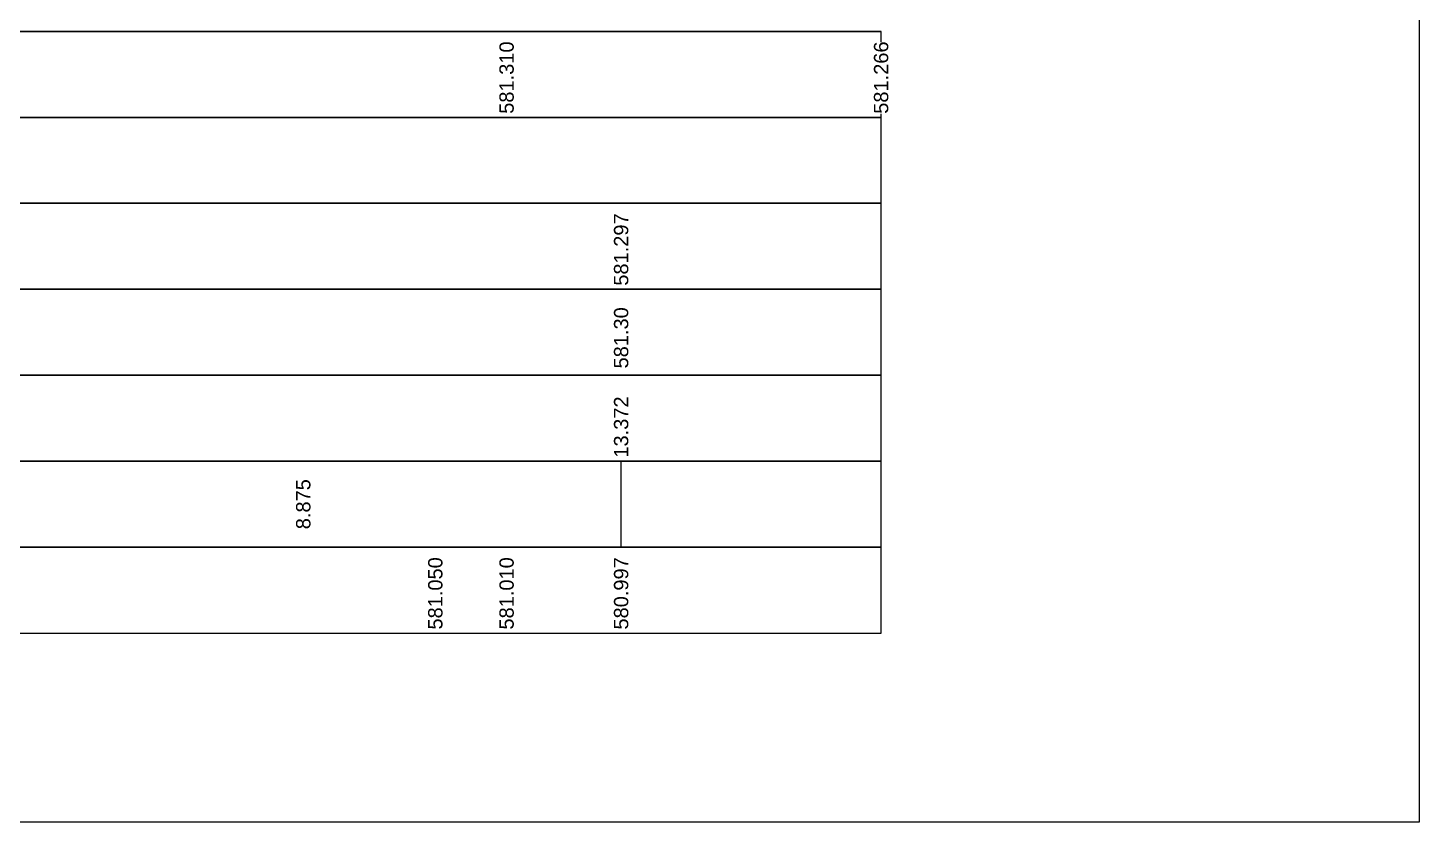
# Model space of a CAD drawing. Header units: millimetres. Extents: x 2762 to 3076, y 916 to 3305.
# Drawn here: x 2827.14 to 2846.56, y 1437.65 to 1448.73 of the extents above; entities that cross this region are included whole.
import ezdxf

# ---------------------------------------------------------------- set-up
doc = ezdxf.new("R2010")
doc.units = ezdxf.units.MM
doc.header["$LTSCALE"] = 2
doc.styles.add('C3D_Profil_Travers', font='romans.shx')

msp = doc.modelspace()

# ---------------------------------------------------------------- linework, layer by layer
at = {"color": 7, "linetype": 'Continuous', "lineweight": -3}
for p, q in [((2805.054, 1448.684), (2839.056, 1448.684)), ((2835.426, 1441.484), (2835.426, 1442.684))]:
    msp.add_line(p, q, dxfattribs=at)
for points in [[(2805.054, 1447.484), (2839.056, 1447.484), (2839.056, 1448.684), (2805.054, 1448.684)], [(2805.054, 1446.284), (2839.056, 1446.284), (2839.056, 1447.484), (2805.054, 1447.484)], [(2805.054, 1445.084), (2839.056, 1445.084), (2839.056, 1446.284), (2805.054, 1446.284)], [(2805.054, 1443.884), (2839.056, 1443.884), (2839.056, 1445.084), (2805.054, 1445.084)], [(2805.054, 1442.684), (2839.056, 1442.684), (2839.056, 1443.884), (2805.054, 1443.884)], [(2805.054, 1441.484), (2839.056, 1441.484), (2839.056, 1442.684), (2805.054, 1442.684)], [(2805.054, 1440.284), (2839.056, 1440.284), (2839.056, 1441.484), (2805.054, 1441.484)]]:
    msp.add_3dface(points, dxfattribs=at)

# ---------------------------------------------------------------- texts
at = {"color": 7, "linetype": 'Continuous', "lineweight": -3, "char_height": 0.2, "rotation": 90, "style": 'C3D_Profil_Travers'}
for s, insert, attachment_point in [('{\\fArial|b0|i0|c0|p34;581.30}', (2835.426, 1443.979), 4), ('{\\fArial|b0|i0|c0|p34;8.875}', (2830.989, 1442.084), 5)]:
    msp.add_mtext(s, dxfattribs=dict(at, insert=insert, attachment_point=attachment_point))

# ---------------------------------------------------------------- next in the draw order: texts
at = {"color": 7, "linetype": 'Continuous', "lineweight": -3, "char_height": 0.2, "attachment_point": 4, "rotation": 90, "style": 'C3D_Profil_Travers', "bg_fill": 3, "box_fill_scale": 1.000375, "bg_fill_color": 256, "bg_fill_true_color": 13158600, "bg_fill_transparency": 0}
for s, insert, width in [('{\\fArial|b0|i0|c0|p34;581.310}', (2833.827, 1447.534), 0.99484), ('{\\fArial|b0|i0|c0|p34;581.266}', (2839.055, 1447.534), 0.99539), ('{\\fArial|b0|i0|c0|p34;581.297}', (2835.426, 1445.134), 0.99553), ('{\\fArial|b0|i0|c0|p34;\\C256;13.372}', (2835.426, 1442.734), 0.81751), ('{\\fArial|b0|i0|c0|p34;581.050}', (2832.832, 1440.334), 0.99484), ('{\\fArial|b0|i0|c0|p34;581.010}', (2833.827, 1440.334), 0.99484), ('{\\fArial|b0|i0|c0|p34;580.997}', (2835.426, 1440.334), 0.99553)]:
    msp.add_mtext(s, dxfattribs=dict(at, insert=insert, width=width))

# ---------------------------------------------------------------- next in the draw order: linework, layer by layer
msp.add_lwpolyline([(2797.565, 1467.145), (2846.565, 1467.145), (2846.565, 1437.645), (2797.565, 1437.645)], close=True)

doc.saveas('drawing.dxf')
